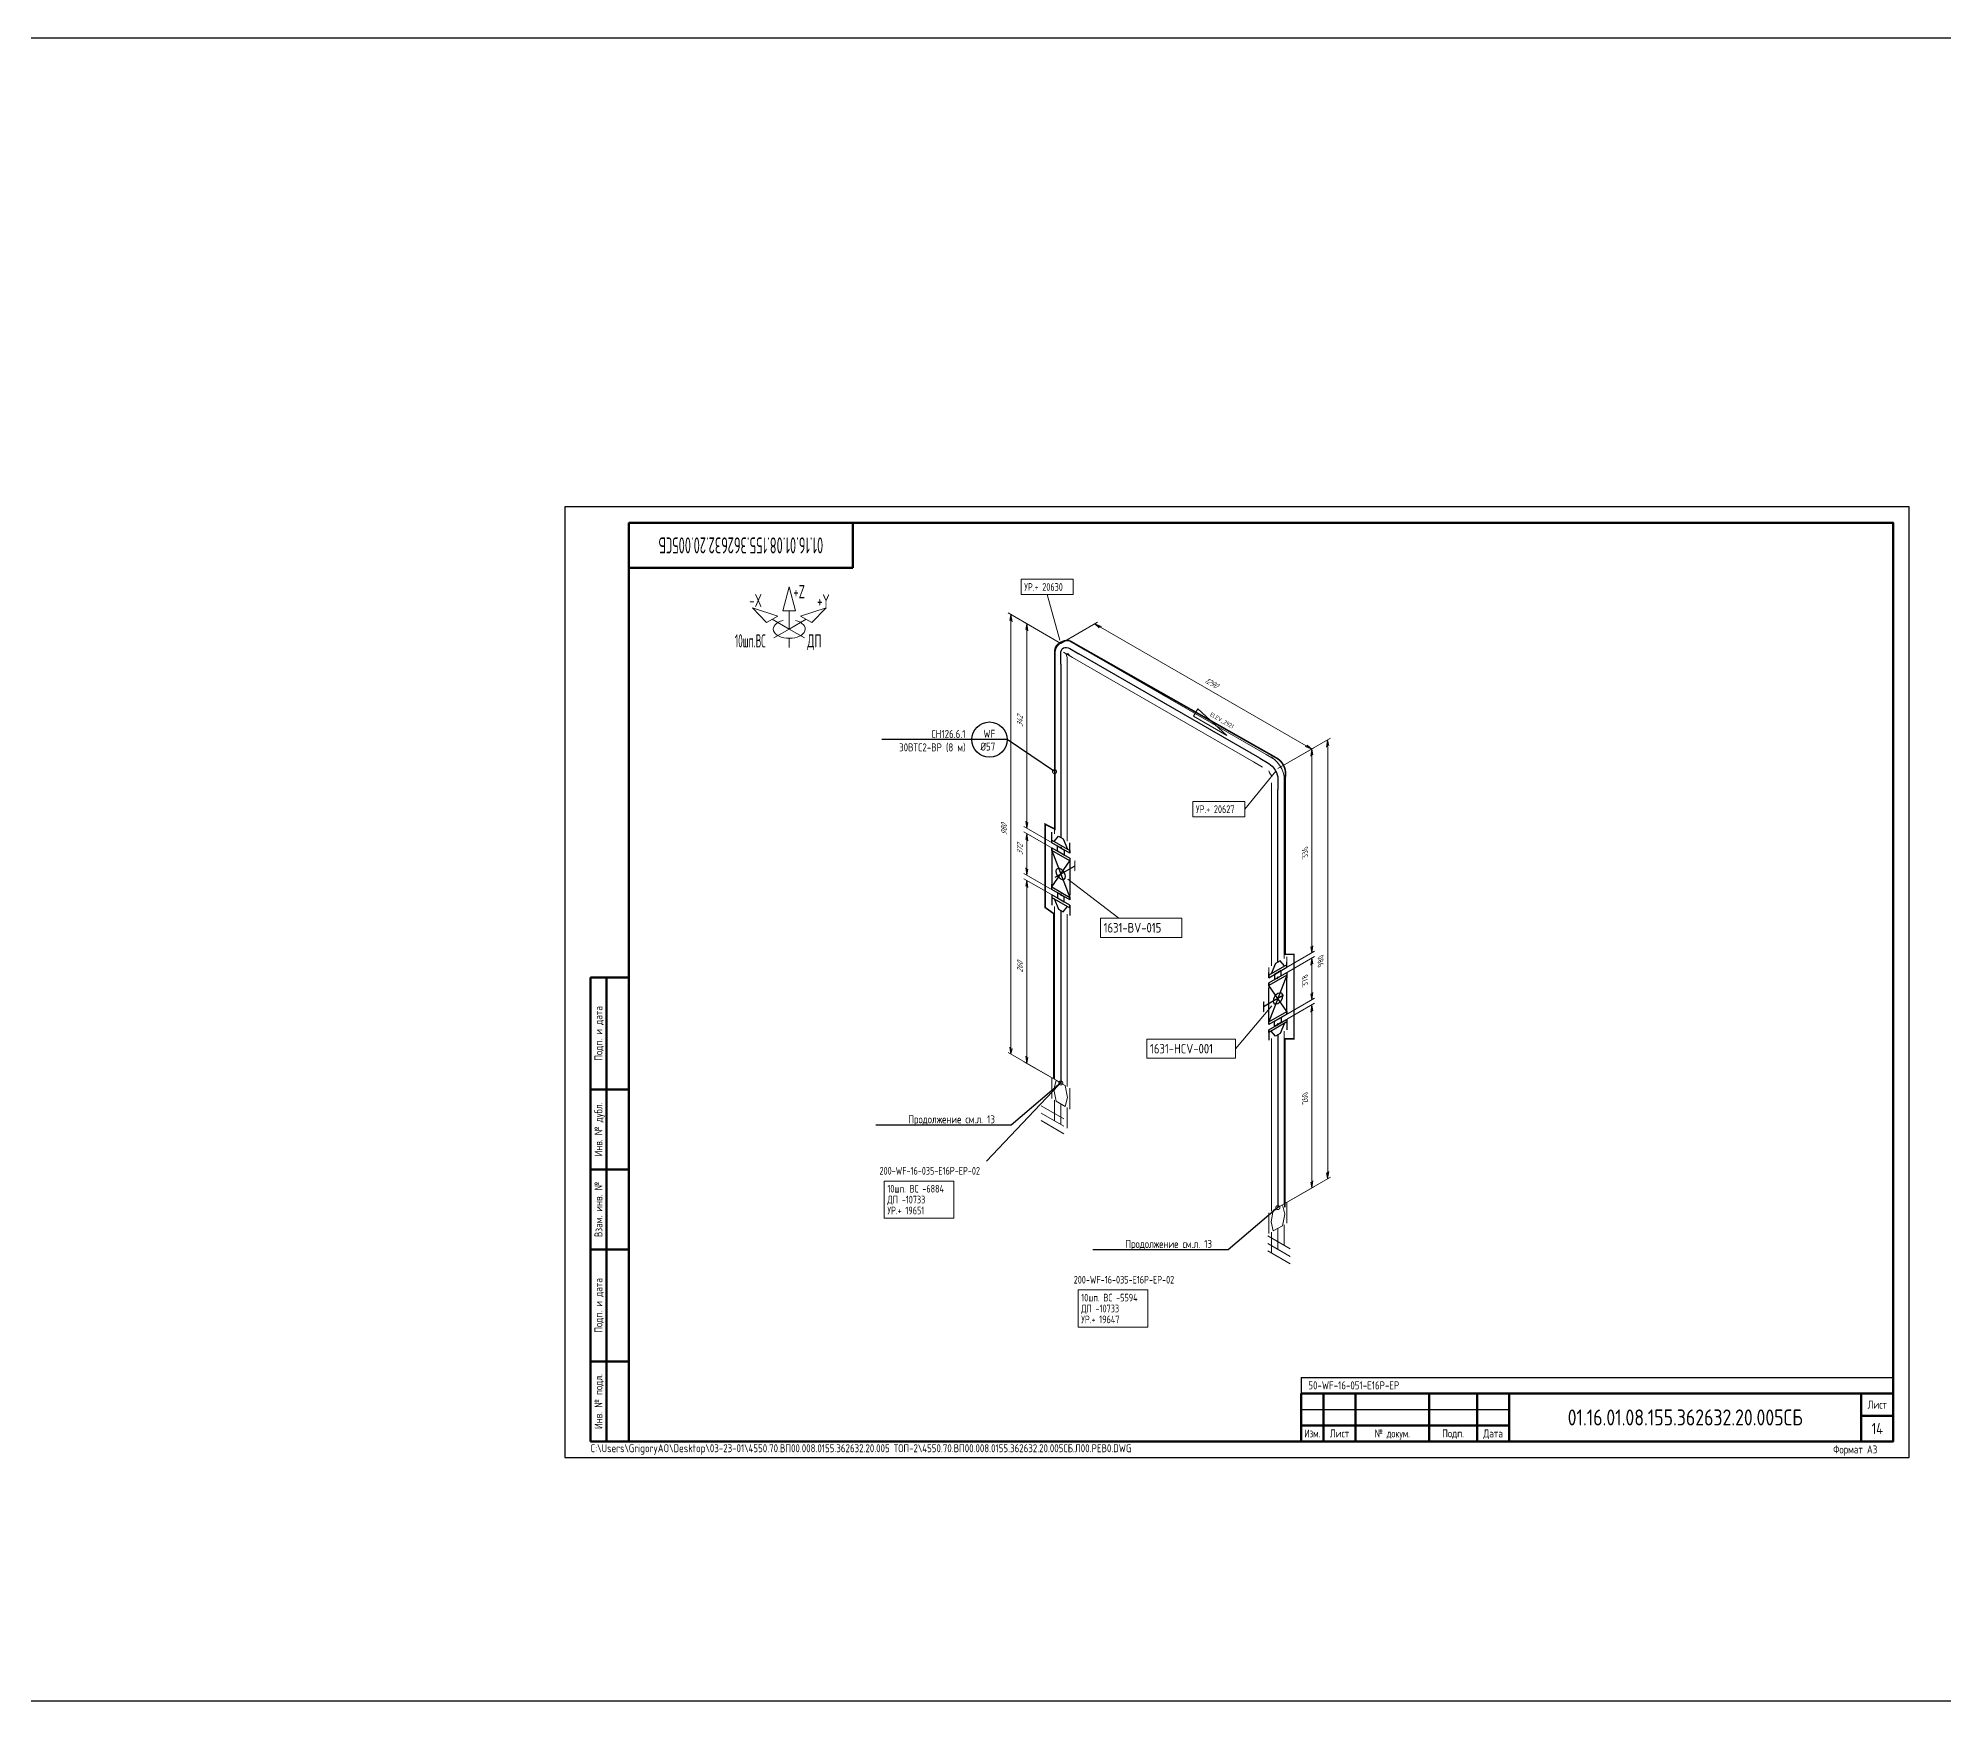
# Model space of a CAD drawing. Header units: millimetres. Extents: x 10051 to 26505, y 4675 to 5194.
# Drawn here: x 18154 to 18749, y 4675 to 5194 of the extents above; entities that cross this region are included whole.
import ezdxf
from ezdxf import colors
from ezdxf.entities.mleader import LeaderData, LeaderLine
from ezdxf.enums import TextEntityAlignment as Align
from ezdxf.math import Vec2, Vec3

# ---------------------------------------------------------------- set-up
doc = ezdxf.new("R2010")
doc.units = ezdxf.units.MM
doc.layers.get('0').update_dxf_attribs({"lineweight": 15})
for name, color, linetype, lineweight in [('--TEXT--', 150, 'Continuous', 25), ('_НС', 1, 'Continuous', 30), ('OFORMLENIE', 7, 'Continuous', 25), ('подложка', 252, 'Continuous', 9), ('Построение', 7, 'Continuous', 30)]:
    doc.layers.add(name, color=color, linetype=linetype, lineweight=lineweight)
doc.styles.add('GOST_2.304', font='CS_Gost2304.shx', dxfattribs={"height": 2.5})
doc.styles.add('GOST_2.304_07', font='CS_Gost2304.shx', dxfattribs={"width": 0.7})
doc.styles.add('GOST_2.304_09', font='CS_Gost2304.shx', dxfattribs={"width": 0.9})
doc.styles.add('Style-CS_Gost2304', font='CS_Gost2304.shx')
doc.styles.add('TNR_30', font='times.ttf', dxfattribs={"height": 3})

# ---------------------------------------------------------------- blocks, each defined once
blk = doc.blocks.new('TerminatorOpen_0.4')
at = {"color": 0, "linetype": 'ByBlock', "lineweight": -2}
for q in [(-1, 0.2), (-1, 0), (-1, -0.2)]:
    blk.add_line((0, 0), q, dxfattribs=at)
blk = doc.blocks.new('*U1752')
at = {"linetype": 'ByBlock', "lineweight": -2}
blk.add_lwpolyline([(420, 297), (0, 297), (0, 0), (420, 0)], close=True, dxfattribs=at)
at = {"linetype": 'ByBlock', "lineweight": 50}
blk.add_lwpolyline([(20, 292), (415, 292), (415, 5), (20, 5)], close=True, dxfattribs=at)
at = {"color": 0, "linetype": 'ByBlock', "lineweight": -2, "style": 'GOST_2.304'}
blk.add_text('Формат А3', height=2.5, dxfattribs=at).set_placement((410, 2.5), align=Align.MIDDLE_RIGHT)
at = {"linetype": 'ByBlock', "lineweight": -2, "insert": (8, 2.5), "char_height": 2.5, "attachment_point": 4, "style": 'GOST_2.304'}
blk.add_mtext('C:\\\\Users\\\\GrigoryAO\\\\Desktop\\\\03-23-01\\\\4550.70.ВП00.008.0155.362632.20.005 ТОП-2\\\\4550.70.ВП00.008.0155.362632.20.005СБ.Л00.РЕВ0.DWG', dxfattribs=at)
at = {"linetype": 'ByBlock', "lineweight": -2, "style": 'TNR_30'}
blk.add_attdef('ВЕРХНИЙ_НОМЕР_ЛИСТА', text='', height=3, dxfattribs=at).set_placement((410, 287), align=Align.MIDDLE_CENTER)
blk = doc.blocks.new('ST_2a_dyn')
at = {"linetype": 'ByBlock', "lineweight": 50, "extrusion": (0, 1, 0)}
for p, q in [((-185, 15), (0, 15)), ((-10, 8), (0, 8)), ((-185, 5), (-120, 5)), ((-185, 0), (0, 0))]:
    blk.add_line(p, q, dxfattribs=at)
at = {"linetype": 'ByBlock', "lineweight": 50, "extrusion": (1, 0, 0)}
for p, q in [((-185, 0), (-185, 15)), ((-178, 15), (-178, 0)), ((-168, 15), (-168, 0)), ((-145, 15), (-145, 0)), ((-130, 15), (-130, 0)), ((-120, 0), (-120, 15)), ((-10, 0), (-10, 15))]:
    blk.add_line(p, q, dxfattribs=at)
at = {"linetype": 'ByBlock', "lineweight": 50}
blk.add_line((0, 15), (0, 0), dxfattribs=at)
at = {"linetype": 'ByBlock', "lineweight": -2, "extrusion": (0, 1, 0)}
blk.add_line((-185, 10), (-120, 10), dxfattribs=at)
at = {"linetype": 'ByBlock', "lineweight": -2, "style": 'GOST_2.304'}
for s, p in [('Лист', (-5, 11.5)), ('Лист', (-173, 2.5)), ('Подп.', (-137.5, 2.5)), ('Дата', (-125, 2.5))]:
    blk.add_text(s, height=2.5, dxfattribs=at).set_placement(p, align=Align.MIDDLE_CENTER)
at = {"linetype": 'ByBlock', "lineweight": -2, "width": 0.9}
for s, style, p in [('Изм.', 'GOST_2.304', (-181.5, 2.5)), ('№ докум.', 'GOST_2.304_09', (-156.5, 2.5))]:
    blk.add_text(s, height=2.5, dxfattribs=dict(at, style=style)).set_placement(p, align=Align.MIDDLE_CENTER)
at = {"linetype": 'ByBlock', "lineweight": -2}
for tag, height, style, flags, p in [('ИЗМ_2', 2.5, 'GOST_2.304', 12, (-181.5, 12.5)), ('ЛИСТ_2', 2.5, 'GOST_2.304', 12, (-173, 12.5)), ('N_ДОК_2', 2.5, 'GOST_2.304_09', 12, (-156.5, 12.5)), ('ИЗМ_1', 2.5, 'GOST_2.304', 12, (-181.5, 7.5)), ('ЛИСТ_1', 2.5, 'GOST_2.304', 12, (-173, 7.5)), ('N_ДОК_1', 2.5, 'GOST_2.304_09', 12, (-156.5, 7.5)), ('ШИФР', 5, 'GOST_2.304', 4, (-65, 7.5)), ('LIST', 3.5, 'GOST_2.304', 4, (-5, 4))]:
    blk.add_attdef(tag, text='', height=height, dxfattribs=dict(at, style=style, flags=flags)).set_placement(p, align=Align.MIDDLE_CENTER)
at = {"linetype": 'ByBlock', "lineweight": -2, "style": 'GOST_2.304_07', "width": 0.7, "flags": 12}
for tag, p in [('ДАТА_2', (-125, 12.5)), ('ДАТА_1', (-125, 7.5))]:
    blk.add_attdef(tag, text='', height=2.5, dxfattribs=at).set_placement(p, align=Align.MIDDLE_CENTER)
blk = doc.blocks.new('ST_Top')
at = {"linetype": 'ByBlock', "lineweight": 50}
blk.add_line((70, 0), (70, -14), dxfattribs=at)
at = {"linetype": 'ByBlock', "lineweight": 50, "extrusion": (0, 1, 0)}
blk.add_line((0, -14), (70, -14), dxfattribs=at)
at = {"linetype": 'ByBlock', "lineweight": -2, "style": 'GOST_2.304', "width": 0.7, "flags": 4}
blk.add_attdef('ШИФР', text='', height=5, rotation=180, dxfattribs=at).set_placement((35, -7), align=Align.MIDDLE_CENTER)
blk = doc.blocks.new('_DotSmall')
at = {"color": 0, "linetype": 'ByBlock', "const_width": 0.5}
blk.add_lwpolyline([(-0.0625, 0, 1), (0.0625, 0, 1)], format="xyb", close=True, dxfattribs=at)
blk = doc.blocks.new('ST_Left')
at = {"color": 2, "linetype": 'ByBlock', "lineweight": 50}
for p, q in [((8, 150), (8, 5)), ((20, 150), (8, 150)), ((13, 5), (13, 150)), ((8, 115), (20, 115)), ((8, 90), (20, 90)), ((20, 65), (8, 65)), ((20, 30), (8, 30)), ((8, 5), (20, 5))]:
    blk.add_line(p, q, dxfattribs=at)
at = {"color": 0, "linetype": 'ByBlock', "lineweight": -2, "style": 'GOST_2.304'}
for s, p in [('Подп. и дата', (10.5, 132.5)), ('Инв. № дубл.', (10.5, 102.5)), ('Взам. инв. №', (10.5, 77.5)), ('Подп. и дата', (10.5, 47.5)), ('Инв. № подл.', (10.5, 17.5))]:
    blk.add_text(s, height=2.5, rotation=90, dxfattribs=at).set_placement(p, align=Align.MIDDLE_CENTER)
at = {"color": 0, "linetype": 'ByBlock', "lineweight": -2, "style": 'GOST_2.304', "flags": 8}
for tag, p in [('ДУБЛ_ДАТА', (16.5, 141.25)), ('НОМЕР_ДУБЛ', (16.5, 102.5)), ('ВЗАМ_ИНВ', (16.5, 77.5)), ('ИНВ_ДАТА', (16.5, 56.25)), ('ИНВ_НОМЕР', (16.5, 17.5))]:
    blk.add_attdef(tag, text='', height=2.5, rotation=90, dxfattribs=at).set_placement(p, align=Align.MIDDLE_CENTER)

msp = doc.modelspace()

# ---------------------------------------------------------------- hatches: boundary and pattern name
at = {"layer": 'подложка', "extrusion": (5.55112e-17, -0.816497, -0.57735)}
h = msp.add_hatch(color=256, dxfattribs=at)
edge = h.paths.add_edge_path()
edge.add_arc((18479.21, -2926.89), 1, 225, 585)
at = {"layer": 'подложка', "extrusion": (-0.707107, -0.408248, 0.57735)}
h = msp.add_hatch(color=256, dxfattribs=at)
edge = h.paths.add_edge_path()
edge.add_arc((4907.82, 10633.23), 1, 135, 495)
at = {"layer": 'подложка', "extrusion": (5.55112e-17, -0.816497, -0.57735)}
h = msp.add_hatch(color=256, dxfattribs=at)
edge = h.paths.add_edge_path()
edge.add_arc((18535.75, -2870.34), 1, 225, 585)
at = {"layer": 'подложка', "extrusion": (0.707107, -0.408248, 0.57735)}
h = msp.add_hatch(color=256, dxfattribs=at)
edge = h.paths.add_edge_path()
edge.add_arc((13565.75, -7840.34), 1, -135, 225)
at = {"layer": 'подложка', "true_color": 0x000000, "extrusion": (0.707107, 0.408248, -0.57735)}
h = msp.add_hatch(color=18, dxfattribs=at)
edge = h.paths.add_edge_path()
edge.add_arc((-5021.14, 10519.91), 1, -135, 225)
at = {"layer": 'подложка', "extrusion": (-0.707107, -0.408248, 0.57735)}
h = msp.add_hatch(color=256, dxfattribs=at)
edge = h.paths.add_edge_path()
edge.add_arc((5026.77, 10514.27), 0.498, 135, 495)
h = msp.add_hatch(color=256, dxfattribs=at)
edge = h.paths.add_edge_path()
edge.add_arc((5032.41, 10508.64), 0.498, 135, 495)
at = {"layer": 'подложка', "true_color": 0x000000, "extrusion": (0.707107, -0.408248, 0.57735)}
h = msp.add_hatch(color=18, dxfattribs=at)
edge = h.paths.add_edge_path()
edge.add_arc((13452.62, -7953.48), 1, -135, 225)
at = {"layer": 'подложка', "extrusion": (-0.707107, -0.408248, 0.57735)}
h = msp.add_hatch(color=256, dxfattribs=at)
edge = h.paths.add_edge_path()
edge.add_arc((5094.41, 10582.28), 0.498, 135, 495)
h = msp.add_hatch(color=256, dxfattribs=at)
edge = h.paths.add_edge_path()
edge.add_arc((5100.04, 10576.64), 0.498, 135, 495)
at = {"layer": 'Построение', "ltscale": 0.3, "extrusion": (0.707107, 0.408248, -0.57735)}
h = msp.add_hatch(color=256, dxfattribs=at)
edge = h.paths.add_edge_path()
edge.add_arc((-4954.7, 10586.34), 1, -135, 225)
at = {"layer": 'Построение', "ltscale": 0.3, "extrusion": (-0.707107, -0.408248, 0.57735)}
h = msp.add_hatch(color=256, dxfattribs=at)
edge = h.paths.add_edge_path()
edge.add_arc((4974.43, 10566.62), 1, 135, 495)
at = {"layer": 'Построение', "ltscale": 0.3, "extrusion": (0.707107, -0.408248, 0.57735)}
h = msp.add_hatch(color=256, dxfattribs=at)
edge = h.paths.add_edge_path()
edge.add_arc((13519.05, -7887.05), 1, -135, 225)
at = {"layer": 'Построение', "ltscale": 0.3, "extrusion": (-0.707107, 0.408248, -0.57735)}
h = msp.add_hatch(color=256, dxfattribs=at)
edge = h.paths.add_edge_path()
edge.add_arc((-13499.32, -7906.77), 1, 135, 495)

# ---------------------------------------------------------------- linework, layer by layer
at = {"layer": '--TEXT--'}
msp.add_circle((18451.3, 4975.09, -260.54), 5.51, dxfattribs=at)
at = {"layer": '_НС', "linetype": 'Continuous', "lineweight": 30, "const_width": 0.5, "elevation": -260.54}
msp.add_lwpolyline([(18471.35, 4869.37), (18471.35, 4920.74), (18468.71, 4922.63), (18468.71, 4948.65), (18471.68, 4947.15), (18471.68, 5001.96, -0.440266), (18476.17, 5006.07), (18540.91, 4969.38, -0.338631), (18543.63, 4963), (18543.63, 4908.01), (18546.43, 4908.01), (18546.43, 4881.56), (18543.58, 4881.56), (18543.58, 4828.97)], format="xyb", dxfattribs=at)
at = {"layer": 'OFORMLENIE'}
for q in [(18733.7, 4775.79), (18548.65, 4770.79)]:
    msp.add_line((18548.65, 4775.79), q, dxfattribs=at)
at = {"layer": 'подложка'}
for p, q in [((18473.3, 5006.13, -52.4), (18469.31, 5020.39, -52.4)), ((18473.3, 5006.13, -52.4), (18469.31, 5020.39, -52.4)), ((18388.75, 5009.63, -4.87), (18388.75, 5015.35, -4.87)), ((18388.75, 5009.63, -4.87), (18383.44, 5012.7, -4.87)), ((18388.75, 5009.63, -4.87), (18383.97, 5006.88, -4.87)), ((18388.75, 5009.63, -4.87), (18394.05, 5012.7, -4.87)), ((18388.75, 5009.63, -4.87), (18393.52, 5006.88, -4.87)), ((18388.75, 5003.92, -4.87), (18388.75, 5006.78, -4.87)), ((18540.76, 4965.24, 2.97), (18531.12, 4953.35, 2.97)), ((18540.76, 4965.24, 2.97), (18531.12, 4953.35, 2.97)), ((18475.76, 4931.46, -103.34), (18491.7, 4919.25, -103.34)), ((18475.76, 4931.46, -103.34), (18491.7, 4919.25, -103.34)), ((18539.5, 4891.95, -47.82), (18528.16, 4878.52, -47.82)), ((18539.5, 4891.95, -47.82), (18528.16, 4878.52, -47.82)), ((18472.88, 4867.09, -149.53), (18450.36, 4843.36, -149.53))]:
    msp.add_line(p, q, dxfattribs=at)
at = {"layer": 'подложка', "extrusion": (-0.707107, -0.408248, 0.57735)}
for p, q in [((18473.57, 5005.17, -52.4), (18457.13, 5014.66, -65.83)), ((18458.01, 4878.84, -160.79), (18458.01, 5012.11, -66.55)), ((18473.57, 5005.17, -52.4), (18462.08, 5011.8, -61.79)), ((18462.96, 4949.43, -104.81), (18462.96, 5009.25, -62.51)), ((18471.82, 5003.86, -55.48), (18471.57, 5003.07, -56.34)), ((18472.19, 5004.48, -54.58), (18471.82, 5003.86, -55.48)), ((18472.64, 5004.95, -53.7), (18472.19, 5004.48, -54.58)), ((18473.14, 5005.32, -52.83), (18472.64, 5004.95, -53.7)), ((18473.66, 5005.62, -51.98), (18473.14, 5005.32, -52.83)), ((18474.23, 5005.86, -51.11), (18473.66, 5005.62, -51.98)), ((18474.86, 5006.02, -50.23), (18474.23, 5005.86, -51.11)), ((18475.58, 5006.03, -49.33), (18474.86, 5006.02, -50.23)), ((18475.73, 5001.98, -52.01), (18475.25, 5001.7, -52.8)), ((18475.25, 5001.7, -52.8), (18475.57, 5000.76, -53.07)), ((18476.39, 5005.85, -48.47), (18475.58, 5006.03, -49.33)), ((18476.39, 5001.23, -51.74), (18475.73, 5001.98, -52.01)), ((18539.44, 4969.56, 3.08), (18538.57, 4969.95, 2.3)), ((18540.32, 4968.93, 3.72), (18539.44, 4969.56, 3.08)), ((18541.18, 4968.1, 4.18), (18540.32, 4968.93, 3.72)), ((18541.95, 4967.09, 4.42), (18541.18, 4968.1, 4.18)), ((18542.6, 4965.97, 4.42), (18541.95, 4967.09, 4.42)), ((18543.09, 4964.79, 4.18), (18542.6, 4965.97, 4.42)), ((18543.38, 4963.63, 3.72), (18543.09, 4964.79, 4.18)), ((18543.48, 4962.55, 3.08), (18543.38, 4963.63, 3.72)), ((18543.39, 4961.61, 2.3), (18543.48, 4962.55, 3.08)), ((18473.57, 4941.27, -97.59), (18462.08, 4947.9, -106.97)), ((18473.57, 4939.64, -98.74), (18462.08, 4946.27, -108.12)), ((18462.96, 4934.79, -115.16), (18462.96, 4943.72, -108.85)), ((18473.57, 4926.62, -107.95), (18462.08, 4933.26, -117.33)), ((18473.57, 4925, -109.1), (18462.08, 4931.63, -118.48)), ((18462.96, 4875.98, -156.75), (18462.96, 4929.08, -119.2)), ((18473.57, 4867.81, -149.53), (18457.13, 4877.31, -162.95)), ((18473.57, 4867.81, -149.53), (18462.08, 4874.45, -158.91)), ((18473.57, 4854.8, -158.73), (18473.57, 4861.31, -154.13)), ((18541.39, 4815.85, -103.21), (18541.39, 4822.36, -98.61))]:
    msp.add_line(p, q, dxfattribs=at)
at = {"layer": 'подложка', "extrusion": (-5.55112e-17, 0.816497, 0.57735)}
for p, q in [((18473.57, 5005.17, -52.4), (18485.06, 5011.8, -61.79)), ((18485.95, 5010.27, -59.62), (18550.23, 4973.16, -7.13)), ((18477.21, 5000.76, -46.17), (18474.39, 5002.39, -48.47)), ((18481.21, 5003.07, -49.44), (18478.39, 5004.7, -51.74)), ((18537.75, 4970.42, -3.27), (18481.21, 5003.07, -49.44)), ((18533.75, 4968.12), (18477.21, 5000.76, -46.17)), ((18541.39, 4966.02, 2.97), (18552.88, 4972.65, -6.41)), ((18533.75, 4968.12), (18536.57, 4966.49, 2.3)), ((18537.75, 4970.42, -3.27), (18540.57, 4968.8, -0.97)), ((18467.44, 4860.65, -162.11), (18474.48, 4856.58, -156.36)), ((18467.44, 4856.03, -165.38), (18474.48, 4851.96, -159.62)), ((18538.21, 4820, -104.17), (18545.26, 4815.93, -98.42)), ((18538.21, 4815.38, -107.44), (18545.26, 4811.31, -101.69))]:
    msp.add_line(p, q, dxfattribs=at)
at = {"layer": 'подложка', "extrusion": (0.707107, 0.408248, -0.57735)}
for p, q in [((18471.57, 4999.82, -58.64), (18471.57, 5003.07, -56.34)), ((18471.57, 4999.82, -58.64), (18471.57, 4945.68, -96.92)), ((18475.57, 4997.51, -55.37), (18475.57, 5000.76, -53.07)), ((18475.57, 4997.51, -55.37), (18475.57, 4943.37, -93.66)), ((18538.78, 4964.69, -1.16), (18538.57, 4965.33, -0.97)), ((18538.94, 4964.42, -1.16), (18538.78, 4964.69, -1.16)), ((18539.39, 4963.92, -0.97), (18538.94, 4964.42, -1.16)), ((18539.39, 4958.35), (18539.39, 4961.61, 2.3)), ((18543.39, 4960.66, -3.27), (18543.39, 4963.92, -0.97)), ((18471.57, 4922.9, -113.03), (18471.57, 4868.97, -151.16)), ((18475.57, 4920.59, -109.76), (18475.57, 4866.66, -147.9)), ((18543.39, 4883.96, -57.51), (18543.39, 4830.03, -95.64)), ((18539.39, 4881.65, -54.24), (18539.39, 4827.72, -92.37)), ((18470.74, 4869.45, -151.84), (18470.74, 4862.94, -156.44)), ((18476.4, 4866.18, -147.22), (18476.4, 4859.67, -151.82)), ((18471.57, 4862.46, -155.77), (18471.57, 4855.95, -160.37)), ((18475.57, 4860.15, -152.5), (18475.57, 4853.64, -157.1)), ((18544.22, 4830.5, -96.32), (18544.22, 4824, -100.92)), ((18538.56, 4827.24, -91.7), (18538.56, 4820.73, -96.3)), ((18543.39, 4823.52, -100.24), (18543.39, 4817.01, -104.84)), ((18539.39, 4821.21, -96.98), (18539.39, 4814.7, -101.58))]:
    msp.add_line(p, q, dxfattribs=at)
at = {"layer": 'подложка', "extrusion": (0.707107, -0.408248, 0.57735)}
for p, q in [((18541.39, 4966.02, 2.97), (18557.83, 4975.51, -10.45)), ((18541.39, 4966.02, 2.97), (18552.88, 4972.65, -6.41)), ((18556.95, 4839.89, -105.27), (18556.95, 4972.96, -11.18)), ((18552, 4910.49, -49.29), (18552, 4970.1, -7.13)), ((18541.39, 4902.32, -42.07), (18552.88, 4908.96, -51.45)), ((18541.39, 4900.7, -43.22), (18552.88, 4907.33, -52.6)), ((18552, 4895.85, -59.64), (18552, 4904.78, -53.32)), ((18541.39, 4887.68, -52.42), (18552.88, 4894.32, -61.8)), ((18541.39, 4886.05, -53.57), (18552.88, 4892.69, -62.95)), ((18552, 4837.04, -101.22), (18552, 4890.14, -63.68)), ((18541.39, 4828.87, -94.01), (18557.83, 4838.36, -107.43)), ((18541.39, 4828.87, -94.01), (18552.88, 4835.5, -103.39))]:
    msp.add_line(p, q, dxfattribs=at)
at = {"layer": 'подложка', "elevation": -14.73, "flags": 128}
msp.add_lwpolyline([(18525.41, 4976.4), (18515.02, 4982.4), (18516.35, 4984.71), (18525.41, 4976.4)], dxfattribs=at)
at = {"layer": 'подложка', "extrusion": (0.707107, 0.408248, -0.57735)}
for points, elevation in [([(-5022.34, 10654.34), (-4975.63, 10701.05)], 15139.22), ([(-5022.34, 10654.34), (-4975.63, 10701.05)], 15133.57), ([(-5023.74, 10652.94), (-5022.34, 10654.34)], 15140.4), ([(-5023.74, 10652.94), (-5022.34, 10654.34)], 15132.4)]:
    msp.add_lwpolyline(points, dxfattribs=dict(at, elevation=elevation))
at = {"layer": 'подложка', "extrusion": (0.707107, 0.408248, -0.57735), "elevation": 15136.4, "flags": 128}
msp.add_lwpolyline([(-5025.35, 10512.86), (-5021.85, 10514.94), (-5019.72, 10518.49), (-5022.55, 10521.33), (-5026.1, 10519.2), (-5028.19, 10515.69), (-5025.35, 10512.86)], close=True, dxfattribs=at)
at = {"layer": 'подложка', "extrusion": (-5.55112e-17, 0.816497, 0.57735)}
for points, elevation in [([(-18467.44, -2938.66), (-18474.48, -2931.61)], 3872.28), ([(-18538.21, -2867.88), (-18545.26, -2860.84)], 3872.54)]:
    msp.add_lwpolyline(points, dxfattribs=dict(at, elevation=elevation))
at = {"layer": 'подложка', "extrusion": (0.707107, -0.408248, 0.57735), "elevation": 11085.09, "flags": 128}
msp.add_lwpolyline([(13448.4, -7960.53), (13451.91, -7958.44), (13454.04, -7954.9), (13451.2, -7952.06), (13447.65, -7954.19), (13445.56, -7957.69), (13448.4, -7960.53)], close=True, dxfattribs=at)
at = {"layer": 'подложка'}
msp.add_ellipse((18388.75, 5009.63, -4.87), major_axis=(-5, 0), ratio=0.57735, start_param=5.105088, end_param=10.602875, dxfattribs=at)
for points in [[(18461.17, 5025.19, -52.4), (18477.45, 5025.19, -52.4), (18477.45, 5020.39, -52.4), (18461.17, 5020.39, -52.4)], [(18388.75, 5022.85, -4.87), (18386.75, 5015.35, -4.87), (18390.75, 5015.35, -4.87)], [(18377.26, 5016.27, -4.87), (18385.21, 5013.72, -4.87), (18381.68, 5011.68, -4.87)], [(18400.24, 5016.27, -4.87), (18392.28, 5013.72, -4.87), (18395.82, 5011.68, -4.87)], [(18514.79, 4955.75, 2.97), (18531.12, 4955.75, 2.97), (18531.12, 4950.95, 2.97), (18514.79, 4950.95, 2.97)], [(18485.95, 4919.31, -260.54), (18511.43, 4919.31, -260.54), (18511.43, 4913.31, -260.54), (18485.95, 4913.31, -260.54)], [(18500.44, 4881.52, -47.82), (18528.16, 4881.52, -47.82), (18528.16, 4875.52, -47.82), (18500.44, 4875.52, -47.82)], [(18418.42, 4837.16, -149.53), (18440.21, 4837.16, -149.53), (18440.21, 4825.56, -149.53), (18418.42, 4825.56, -149.53)], [(18478.97, 4803.13, -94.01), (18500.76, 4803.13, -94.01), (18500.76, 4791.53, -94.01), (18478.97, 4791.53, -94.01)]]:
    msp.add_3dface(points, dxfattribs=at)
at = {"layer": 'Построение', "color": 3}
msp.add_lwpolyline([(10050.53, 4674.72), (26505.36, 4674.72), (26505.36, 5194.3), (10050.53, 5194.3)], close=True, dxfattribs=at)
at = {"layer": 'Построение', "ltscale": 0.3, "extrusion": (0.707107, 0.408248, -0.57735), "elevation": 15136.4, "flags": 128}
for points in [[(-4907.82, 10633.23), (-4905, 10636.05, 0.414227), (-4905, 10641.68), (-4907.82, 10644.5)], [(-4964.36, 10701.05), (-4967.18, 10703.87, 0.414227), (-4972.82, 10703.87), (-4975.63, 10701.05)]]:
    msp.add_lwpolyline(points, format="xyb", dxfattribs=at)
at = {"layer": 'Построение', "ltscale": 0.3, "extrusion": (-5.55112e-17, 0.816497, 0.57735), "elevation": 4056.45}
msp.add_lwpolyline([(-18535.75, -2870.34), (-18479.21, -2926.89)], dxfattribs=at)
at = {"layer": 'Построение', "ltscale": 0.3, "extrusion": (1, 0, 0)}
for points, elevation in [([(4998.66, -57.01), (4944.52, -95.29)], 18473.57), ([(4921.74, -111.4), (4867.81, -149.53)], 18473.57), ([(4882.8, -55.87), (4828.87, -94.01)], 18541.39)]:
    msp.add_lwpolyline(points, dxfattribs=dict(at, elevation=elevation))
at = {"layer": 'Построение', "ltscale": 0.3, "extrusion": (-1, 0, 0), "elevation": -18541.39}
msp.add_lwpolyline([(-4905.58, -39.77), (-4959.51, -1.63)], dxfattribs=at)
at = {"layer": 'Построение', "ltscale": 0.3, "extrusion": (0.707107, 0.408248, -0.57735)}
for points, elevation in [([(-4953.28, 10582.11), (-4951.88, 10583.51)], 15136.4), ([(-4954.69, 10580.7), (-4953.28, 10582.11)], 15136.4), ([(-4954.7, 10582.11), (-4954, 10585.64), (-4955.41, 10587.05), (-4958.93, 10586.34)], 15136.4), ([(-4958.94, 10587.77), (-4957.53, 10589.17)], 15136.4), ([(-4956.1, 10579.29), (-4957.52, 10577.87)], 15136.4), ([(-4957.52, 10577.87), (-4965.96, 10569.43)], 15136.4), ([(-4957.52, 10583.88), (-4957.52, 10583.17)], 15136.4), ([(-4960.35, 10586.35), (-4958.94, 10587.77)], 15136.4), ([(-4961.76, 10584.94), (-4963.17, 10583.53)], 15136.4), ([(-4963.17, 10583.53), (-4971.62, 10575.09)], 15136.4), ([(-4967.38, 10568.01), (-4965.96, 10569.43)], 15136.4), ([(-4968.78, 10566.61), (-4970.2, 10565.19)], 15136.4), ([(-4970.2, 10565.19), (-4971.6, 10563.79)], 15136.4), ([(-4970.2, 10571.2), (-4970.2, 10570.49)], 15136.4), ([(-4973.03, 10573.67), (-4971.62, 10575.09)], 15136.4), ([(-4974.44, 10572.26), (-4975.86, 10570.85)], 15136.4), ([(-4975.86, 10570.85), (-4977.26, 10569.44)], 15136.4), ([(-5025.16, 10651.53), (-5023.74, 10652.94)], 15132.4), ([(-5025.16, 10651.53), (-5023.74, 10652.94)], 15140.4), ([(-5026.57, 10650.12), (-5027.98, 10648.7)], 15140.4), ([(-5036.42, 10640.26), (-5027.98, 10648.7)], 15140.4), ([(-5026.57, 10650.12), (-5027.98, 10648.7)], 15132.4), ([(-5036.42, 10640.26), (-5027.98, 10648.7)], 15132.4), ([(-5037.84, 10638.84), (-5036.42, 10640.26)], 15140.4), ([(-5037.84, 10638.84), (-5036.42, 10640.26)], 15132.4), ([(-5039.25, 10637.44), (-5040.66, 10636.02)], 15132.4), ([(-5040.66, 10636.02), (-5042.07, 10634.62)], 15132.4), ([(-5039.25, 10637.44), (-5040.66, 10636.02)], 15140.4), ([(-5040.66, 10636.02), (-5042.07, 10634.62)], 15140.4)]:
    msp.add_lwpolyline(points, dxfattribs=dict(at, elevation=elevation))
at = {"layer": 'Построение', "ltscale": 0.3}
for points, elevation in [([(18473.39, 4941.57), (18473.75, 4940.96)], -97.59), ([(18473.39, 4926.93), (18473.75, 4926.32)], -107.95), ([(18541.21, 4900.39), (18541.57, 4901)], -43.22), ([(18541.21, 4885.75), (18541.57, 4886.36)], -53.57)]:
    msp.add_lwpolyline(points, dxfattribs=dict(at, elevation=elevation))
at = {"layer": 'Построение', "ltscale": 0.3, "extrusion": (-0.707107, -0.408248, 0.57735), "elevation": -15136.4}
for points in [[(4956.82, 10578.59), (4972.32, 10574.37)], [(4966.68, 10568.73), (4962.45, 10584.23)], [(4970.2, 10566.62), (4973.73, 10565.91), (4975.14, 10567.32), (4974.43, 10570.84)]]:
    msp.add_lwpolyline(points, dxfattribs=at)
at = {"layer": 'Построение', "ltscale": 0.3, "extrusion": (-0.707107, 0.408248, -0.57735)}
for points, elevation in [([(-13507.24, -7895.32), (-13513.25, -7901.34)], -10989.18), ([(-13514.82, -7891.63), (-13514.82, -7890.92)], -11085.09), ([(-13510.95, -7898.68), (-13504.94, -7892.67)], -11085.09), ([(-13503.55, -7906.77), (-13500.03, -7907.48), (-13498.62, -7906.07), (-13499.32, -7902.54)], -11085.09), ([(-13502.14, -7904.31), (-13502.14, -7903.6)], -11085.09)]:
    msp.add_lwpolyline(points, dxfattribs=dict(at, elevation=elevation))
at = {"layer": 'Построение', "ltscale": 0.3, "extrusion": (0.707107, -0.408248, 0.57735), "elevation": 11085.09}
for points in [[(13519.05, -7891.27), (13519.75, -7887.75), (13518.35, -7886.34), (13514.82, -7887.05)], [(13516.94, -7894.8), (13501.44, -7899.02)], [(13507.07, -7904.66), (13511.3, -7889.16)]]:
    msp.add_lwpolyline(points, dxfattribs=at)
at = {"layer": 'Построение', "ltscale": 0.3, "extrusion": (-0.707107, -0.408248, 0.57735)}
msp.add_circle((4964.57, 10576.48, -15136.4), 1.99, dxfattribs=at)
at = {"layer": 'Построение', "ltscale": 0.3, "extrusion": (0.707107, -0.408248, 0.57735)}
msp.add_circle((13509.19, -7896.91, 11085.09), 1.99, dxfattribs=at)
at = {"layer": 'Построение', "ltscale": 0.3, "extrusion": (-0.707107, 0.408248, -0.57735)}
for p in [(18472.46, 4932.46, -102.46), (18542.5, 4894.86, -48.71)]:
    msp.add_point(p, dxfattribs=at)
at = {"layer": 'Построение', "ltscale": 0.3, "extrusion": (0.707107, -0.408248, 0.57735)}
for points in [[(13512.19, -7903.1, 10989.18), (13515.01, -7900.27, 10989.18), (13511.83, -7902.75, 10989.18), (13514.66, -7899.92, 10989.18)], [(13506, -7890.9, 11085.09), (13503.18, -7893.73, 11085.09), (13506.36, -7891.25, 11085.09), (13503.53, -7894.08, 11085.09)]]:
    msp.add_solid(points, dxfattribs=at)
at = {"layer": 'Построение', "ltscale": 0.3}
for points in [[(18470.75, 4942.89, -99.89), (18470.75, 4943.71, -99.32), (18476.39, 4940.45, -94.72), (18476.39, 4939.64, -95.29)], [(18474.63, 4940.66, -96.73), (18474.63, 4939.03, -97.88), (18472.51, 4940.25, -99.6), (18472.51, 4941.88, -98.45)], [(18470.75, 4940.45, -101.62), (18470.75, 4941.27, -101.04), (18476.39, 4938.01, -96.44), (18476.39, 4937.2, -97.02)], [(18470.75, 4928.25, -110.25), (18470.75, 4929.06, -109.67), (18476.39, 4925.81, -105.07), (18476.39, 4925, -105.64)], [(18470.75, 4926.62, -111.4), (18470.75, 4925.81, -111.97), (18476.39, 4922.56, -107.37), (18476.39, 4923.37, -106.79)], [(18474.63, 4924.39, -108.23), (18474.63, 4926.01, -107.08), (18472.51, 4927.23, -108.81), (18472.51, 4925.61, -109.96)], [(18544.21, 4903.95, -44.37), (18544.21, 4904.76, -43.79), (18538.57, 4901.51, -39.19), (18538.57, 4900.7, -39.77)], [(18544.21, 4902.32, -45.52), (18544.21, 4901.51, -46.09), (18538.57, 4898.26, -41.49), (18538.57, 4899.07, -40.92)], [(18540.33, 4901.71, -41.21), (18540.33, 4900.09, -42.36), (18542.45, 4901.31, -44.08), (18542.45, 4902.93, -42.93)], [(18544.21, 4890.12, -54.15), (18544.21, 4889.31, -54.72), (18538.57, 4886.05, -50.12), (18538.57, 4886.87, -49.55)], [(18540.33, 4885.44, -52.71), (18540.33, 4887.07, -51.56), (18542.45, 4888.29, -53.28), (18542.45, 4886.66, -54.44)], [(18544.21, 4887.68, -55.87), (18544.21, 4886.87, -56.45), (18538.57, 4883.61, -51.85), (18538.57, 4884.43, -51.27)]]:
    msp.add_3dface(points, dxfattribs=at)

# ---------------------------------------------------------------- block references
at = {"layer": 'OFORMLENIE'}
for name in ['*U1752', 'ST_Left']:
    msp.add_blockref(name, (18318.65, 4750.79), dxfattribs=at)
ref = msp.add_blockref('ST_Top', (18338.65, 5042.79), dxfattribs=at)
ref.add_attrib('ШИФР', '01.16.01.08.155.362632.20.005СБ', dxfattribs={"layer": '0', "linetype": 'ByBlock', "lineweight": -2, "height": 5, "rotation": 180, "style": 'GOST_2.304', "width": 0.7}).set_placement((18373.65, 5035.79), align=Align.MIDDLE_CENTER)
ref = msp.add_blockref('ST_2a_dyn', (18733.65, 4755.79), dxfattribs=at)
ref.add_attrib('LIST', '14', dxfattribs={"layer": '0', "linetype": 'ByBlock', "lineweight": -2, "height": 3.5, "style": 'GOST_2.304'}).set_placement((18728.65, 4759.79), align=Align.MIDDLE_CENTER)
ref.add_attrib('ШИФР', '01.16.01.08.155.362632.20.005СБ', dxfattribs={"layer": '0', "linetype": 'ByBlock', "lineweight": -2, "height": 5, "style": 'GOST_2.304'}).set_placement((18668.65, 4763.29), align=Align.MIDDLE_CENTER)
at = {"layer": 'подложка', "extrusion": (-0.707107, -0.408248, 0.57735), "xscale": 2.500000000000002, "yscale": 2.500000000000002, "zscale": 2.500000000000002}
for p, rotation in [((4886.62, 10623.31, -15136.4), 135), ((4891.57, 10628.26, -15136.4), 135), ((4946.92, 10572.92, -15136.4), 315.0000000000001), ((4948.33, 10571.51, -15136.4), 135), ((4959.6, 10560.24, -15136.4), 315.0000000000001), ((4961.01, 10558.83, -15136.4), 135), ((5005.58, 10504.35, -15136.4), 315.0000000000001), ((5010.53, 10509.3, -15136.4), 315.0000000000001)]:
    msp.add_blockref('TerminatorOpen_0.4', p, dxfattribs=dict(at, rotation=rotation))
at = {"layer": 'подложка', "extrusion": (-5.55112e-17, 0.816497, 0.57735), "xscale": 2.5, "yscale": 2.5, "zscale": 2.5}
for p, rotation in [((-18484.18, -2943.13, 4056.45), 314.9999999999999), ((-18552, -2875.31, 4056.45), 134.9999999999999)]:
    msp.add_blockref('TerminatorOpen_0.4', p, dxfattribs=dict(at, rotation=rotation))
at = {"layer": 'подложка', "extrusion": (0.707107, -0.408248, 0.57735), "xscale": 2.499999999999999, "yscale": 2.499999999999999, "zscale": 2.499999999999999}
for p, rotation in [((13582, -7845.31, 11085.09), 44.99999999999996), ((13586.95, -7850.26, 11085.09), 44.99999999999996), ((13526.84, -7900.47, 11085.09), 225), ((13525.43, -7901.88, 11085.09), 44.99999999999996), ((13514.16, -7913.15, 11085.09), 225), ((13512.75, -7914.56, 11085.09), 44.99999999999996), ((13463.23, -7964.08, 11085.09), 225), ((13468.18, -7969.03, 11085.09), 225)]:
    msp.add_blockref('TerminatorOpen_0.4', p, dxfattribs=dict(at, rotation=rotation))

# ---------------------------------------------------------------- texts
at = {"layer": '--TEXT--', "style": 'GOST_2.304'}
for s, p in [('WF', (18449.4, 4975.66, -260.54)), ('%%C57', (18448.47, 4971.67, -260.54))]:
    msp.add_text(s, height=2.5, rotation=360, dxfattribs=at).set_placement(p)
at = {"layer": 'OFORMLENIE', "style": 'GOST_2.304'}
msp.add_text('50-WF-16-051-E16P-EP', height=2.5, dxfattribs=at).set_placement((18550.92, 4773.31), align=Align.MIDDLE_LEFT)
at = {"layer": 'подложка', "style": 'Style-CS_Gost2304'}
for s, width, p in [('-X', 0.75, (18376.25, 5020.63, -4.87)), ('+Z', 0.75, (18390, 5023.38, -4.87)), ('10шп.ВС', 0.628788, (18371.75, 5008.01, -4.87)), ('ДП', 0.75, (18394.37, 5008.01, -4.87))]:
    msp.add_text(s, height=4.125, dxfattribs=dict(at, width=width)).set_placement(p, align=Align.TOP_LEFT)
at = {"layer": 'подложка', "style": 'Style-CS_Gost2304', "width": 0.75}
msp.add_text('+Y', height=4.125, dxfattribs=at).set_placement((18401.37, 5020.51, -4.87), align=Align.TOP_RIGHT)
at = {"layer": 'подложка', "style": 'Style-CS_Gost2304', "width": 0.875}
for s, p in [('УР.+ 20630', (18462.17, 5022.79, -52.4)), ('УР.+ 20627', (18515.79, 4953.35, 2.97)), ('200-WF-16-035-E16P-EP-02', (18416.95, 4840.36, -149.53)), ('10шп. ВС -6884', (18419.42, 4834.76, -149.53)), ('ДП -10733', (18419.42, 4831.36, -149.53)), ('УР.+ 19651', (18419.42, 4827.96, -149.53)), ('200-WF-16-035-E16P-EP-02', (18477.62, 4806.33, -94.01)), ('ДП -10733', (18479.97, 4797.33, -94.01)), ('10шп. ВС -5594', (18479.97, 4800.73, -94.01)), ('УР.+ 19647', (18479.97, 4793.93, -94.01))]:
    msp.add_text(s, height=2.4, rotation=360, dxfattribs=at).set_placement(p, align=Align.MIDDLE_LEFT)
at = {"layer": 'подложка', "style": 'Style-CS_Gost2304'}
for s, p in [('1631-BV-015', (18486.95, 4916.31, -260.54)), ('1631-HCV-001', (18501.44, 4878.52, -47.82))]:
    msp.add_text(s, height=3, rotation=360, dxfattribs=at).set_placement(p, align=Align.MIDDLE_LEFT)
at = {"layer": 'подложка', "extrusion": (-5.55112e-17, 0.816497, 0.57735), "insert": (18520.92, 4992.64, -34.68), "char_height": 2.5, "attachment_point": 5, "text_direction": (0.707107, -0.408248, 0.57735), "style": 'GOST_2.304'}
msp.add_mtext('\\A1;1290', dxfattribs=at)
at = {"layer": 'подложка', "extrusion": (-0.707107, -0.408248, 0.57735), "char_height": 2.5, "attachment_point": 5, "text_direction": (0, 0.816497, 0.57735), "style": 'GOST_2.304'}
for s, insert in [('\\A1;342', (18460.75, 4981.33, -84.96)), ('\\A1;980', (18455.8, 4947.46, -114.97)), ('\\A1;372', (18460.75, 4941.25, -113.3)), ('\\A1;260', (18460.75, 4904.52, -139.27))]:
    msp.add_mtext(s, dxfattribs=dict(at, insert=insert))
at = {"layer": 'подложка', "extrusion": (0.707107, -0.408248, 0.57735), "char_height": 2.5, "attachment_point": 5, "text_direction": (0, 0.816497, 0.57735), "style": 'GOST_2.304'}
for s, insert in [('\\A1;336', (18549.79, 4939.73, -25.9)), ('\\A1;980', (18554.74, 4905.86, -55.91)), ('\\A1;378', (18549.79, 4899.75, -54.17)), ('\\A1;260', (18549.79, 4863.02, -80.14))]:
    msp.add_mtext(s, dxfattribs=dict(at, insert=insert))
at = {"layer": 'подложка', "style": 'Style-CS_Gost2304'}
msp.add_attdef('ELEV_2921', text='0.3%', height=1.333, rotation=330, dxfattribs=at).set_placement((18523.93, 4981.1, -14.73), align=Align.MIDDLE_CENTER)

# ---------------------------------------------------------------- leaders
at = {"layer": '--TEXT--'}
ml = msp.add_multileader_mtext('Standard', dxfattribs=at)
ml.set_content('СН126.6.1\\P30ВТС2-ВР (8 м)', color=256, style='GOST_2.304')
ml.set_leader_properties()
ml.set_arrow_properties(name='DOTSMALL')
ml.build(insert=Vec2(0, 0))
ml.multileader.update_dxf_attribs({"text_left_attachment_type": 6, "text_right_attachment_type": 6, "dogleg_length": 0.36, "arrow_head_size": 2.5})
ctx = ml.context
ctx.base_point, ctx.char_height, ctx.arrow_head_size, ctx.plane_origin = Vec3(18416.17, 4975.09, -260.54), 2.5, 2.5, Vec3(18453.87, 5000.69, -260.54)
ctx.left_attachment, ctx.right_attachment, ctx.text_align_type = 6, 6, 2
notes = []
notes.append((ctx, [(0, (1, 1, 0), (18456.81, 4975.09, -260.54), (-1, 0), 11.02, [(0, [(18471.62, 4965.09, -260.54)], 0, [])])]))
ctx.mtext.insert, ctx.mtext.defined_height, ctx.mtext.alignment, ctx.mtext.flow_direction = Vec3(18443.79, 4978.09, -260.54), 0.0309, 3, 5
ml = msp.add_multileader_mtext('Standard', dxfattribs=at)
ml.set_content('{\\C0;Продолжение см.л. 13}', color=256, style='GOST_2.304')
ml.set_leader_properties()
ml.set_arrow_properties(name='DOTSMALL')
ml.build(insert=Vec2(0, 0))
ml.multileader.update_dxf_attribs({"text_left_attachment_type": 6, "text_right_attachment_type": 6, "dogleg_length": 0.36, "arrow_head_size": 2.5})
ctx = ml.context
ctx.base_point, ctx.char_height, ctx.arrow_head_size, ctx.plane_origin = Vec3(18418.02, 4854.57, 25.95), 2.5, 2.5, Vec3(18461.45, 4858.95, 25.95)
ctx.left_attachment, ctx.right_attachment, ctx.text_align_type = 6, 6, 2
notes.append((ctx, [(0, (1, 1, 0), (18458.06, 4854.57, 25.95), (-1, 0), 3.06, [(0, [(18473.57, 4867.81, 25.95)], 0, [])])]))
ctx.mtext.insert, ctx.mtext.defined_height, ctx.mtext.alignment, ctx.mtext.flow_direction = Vec3(18453, 4857.7, 25.95), 0.0309, 3, 5
ml = msp.add_multileader_mtext('Standard', dxfattribs=at)
ml.set_content('{\\C0;Продолжение см.л. 13}', color=256, style='GOST_2.304')
ml.set_leader_properties()
ml.set_arrow_properties(name='DOTSMALL')
ml.build(insert=Vec2(0, 0))
ml.multileader.update_dxf_attribs({"text_left_attachment_type": 6, "text_right_attachment_type": 6, "dogleg_length": 0.36, "arrow_head_size": 2.5})
ctx = ml.context
ctx.base_point, ctx.char_height, ctx.arrow_head_size, ctx.plane_origin = Vec3(18485.84, 4815.63, -94.01), 2.5, 2.5, Vec3(18529.27, 4820.01, -94.01)
ctx.left_attachment, ctx.right_attachment, ctx.text_align_type = 6, 6, 2
notes.append((ctx, [(0, (1, 1, 0), (18525.87, 4815.63, -94.01), (-1, 0), 3.06, [(0, [(18541.39, 4828.87, -94.01)], 0, [])])]))
ctx.mtext.insert, ctx.mtext.defined_height, ctx.mtext.alignment, ctx.mtext.flow_direction = Vec3(18520.81, 4818.75, -94.01), 0.0309, 3, 5
for ctx, leaders in notes:
    for number, flags, end, landing, length, lines in leaders:
        leader = LeaderData()
        leader.index, (leader.has_last_leader_line, leader.has_dogleg_vector, leader.attachment_direction) = number, flags
        leader.last_leader_point, leader.dogleg_vector, leader.dogleg_length = Vec3(end), Vec3(landing), length
        for number, points, colour, breaks in lines:
            line = LeaderLine()
            line.index, line.vertices, line.color, line.breaks = number, Vec3.list(points), colors.encode_raw_color(colour), breaks
            leader.lines.append(line)
        ctx.leaders.append(leader)

doc.saveas('drawing.dxf')
